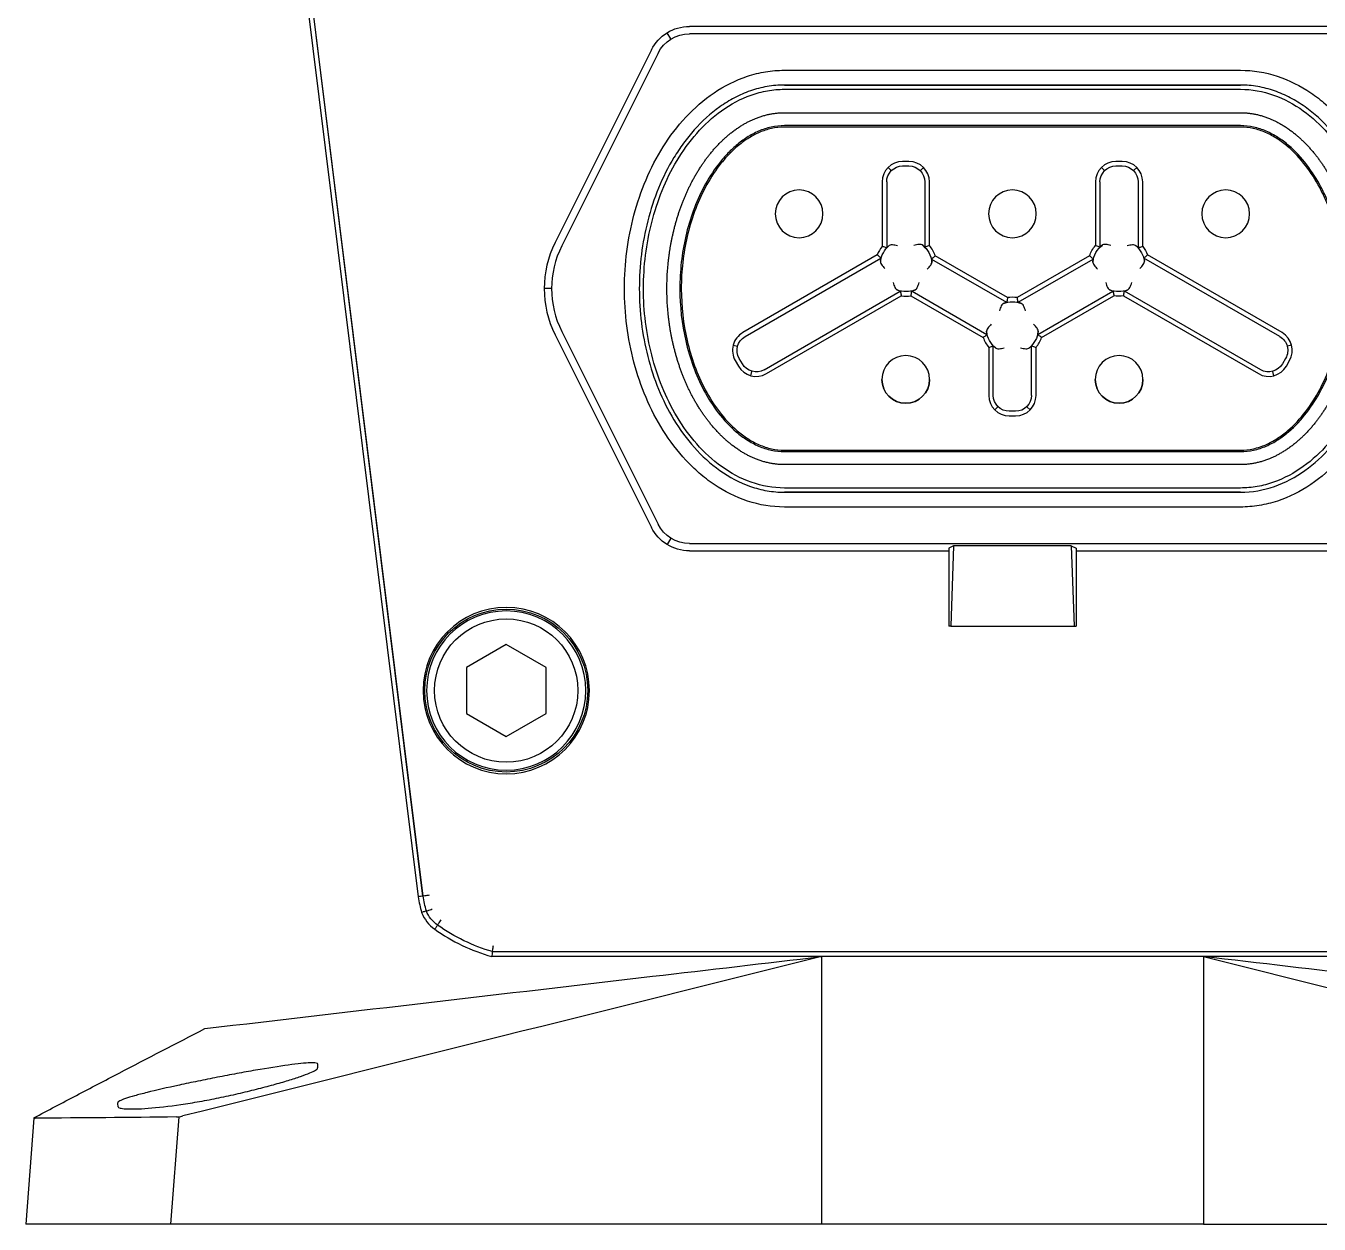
# Model space of a CAD drawing. Header units: inches. Extents: x -2 to 16.2, y -1 to 15.
# Drawn here: x -1.988 to -0.388, y 12.681 to 14.162 of the extents above; entities that cross this region are included whole.
import ezdxf

# ---------------------------------------------------------------- set-up
doc = ezdxf.new("R2010")
doc.units = ezdxf.units.IN
doc.header["$MEASUREMENT"] = 0
doc.layers.add('Bracket', color=7, linetype='Continuous')
doc.layers.add('Graze 2.0', color=253, linetype='Continuous')

msp = doc.modelspace()

# ---------------------------------------------------------------- linework, layer by layer
at = {"layer": 'Bracket'}
for p, q in [((-1.004027, 13.011485), (-1.004026, 13.011485)), ((-1.004026, 13.011485), (-1.004027, 13.011485)), ((-1.004024, 13.011485), (-1.004026, 13.011485)), ((-1.004026, 13.011485), (-1.004026, 12.680777)), ((-1.004026, 13.011485), (-1.004024, 13.011485)), ((-0.531537, 13.01148), (-1.003977, 13.01148)), ((-1.003977, 13.011473), (-1.003977, 12.680777)), ((-0.531537, 13.011473), (-1.003977, 13.011473)), ((-0.531537, 13.011473), (-0.531537, 12.680777)), ((-0.531488, 13.011485), (-0.531489, 13.011485)), ((-0.531489, 13.011485), (-0.531488, 13.011485)), ((-0.531488, 13.011485), (-0.531487, 13.011485)), ((-0.531487, 13.011485), (-0.531488, 13.011485)), ((-0.531488, 13.011485), (-0.531488, 12.680777)), ((-1.978142, 12.811962), (-1.987832, 12.680777)), ((-1.798609, 12.813507), (-1.808903, 12.680777)), ((-1.986056, 12.680777), (-1.987832, 12.680777)), ((-1.811912, 12.680777), (-1.986056, 12.680777)), ((-1.804233, 12.680777), (-1.811912, 12.680777)), ((-1.004026, 12.680777), (-1.804233, 12.680777)), ((-1.004026, 12.680777), (-1.003977, 12.680777)), ((-0.531537, 12.680777), (-1.003977, 12.680777)), ((-0.531488, 12.680777), (-0.531537, 12.680777)), ((-0.531488, 12.680777), (0.26872, 12.680777))]:
    msp.add_line(p, q, dxfattribs=at)
for points in [[(-1.004027, 13.011485), (-1.267307, 12.945806), (-1.530587, 12.880128), (-1.793866, 12.814449)], [(-1.003977, 13.01148), (-1.003993, 13.011482), (-1.004009, 13.011483), (-1.004024, 13.011485)], [(-1.004024, 13.011485), (-1.004009, 13.011481), (-1.003993, 13.011477), (-1.003977, 13.011473)], [(-1.003977, 13.011473), (-1.003977, 13.011475), (-1.003977, 13.011478), (-1.003977, 13.01148)], [(-0.531537, 13.01148), (-0.531521, 13.011482), (-0.531505, 13.011483), (-0.531489, 13.011485)], [(-0.531489, 13.011485), (-0.531505, 13.011481), (-0.531521, 13.011477), (-0.531537, 13.011473)], [(-0.531537, 13.011473), (-0.531537, 13.011475), (-0.531537, 13.011478), (-0.531537, 13.01148)], [(-0.531487, 13.011485), (-0.268207, 12.945806), (-0.004927, 12.880128), (0.258353, 12.814449)], [(-1.626981, 12.873584), (-1.626862, 12.875297), (-1.626746, 12.876955), (-1.626633, 12.878571)], [(-1.873793, 12.825912), (-1.873916, 12.827663), (-1.874031, 12.829317), (-1.874142, 12.830904)], [(-1.978044, 12.812038), (-1.978394, 12.81185), (-1.977787, 12.811745), (-1.976381, 12.811753)], [(-1.80164, 12.813227), (-1.859896, 12.812558), (-1.918141, 12.812112), (-1.976381, 12.811753)], [(-1.80164, 12.813227), (-1.799773, 12.813248), (-1.796667, 12.813751), (-1.793866, 12.814449)]]:
    msp.add_open_spline(points, degree=3, dxfattribs=at)
for points, knots in [([(-1.766642, 12.922494), (-1.581986, 12.944042), (-1.397331, 12.96559), (-1.143126, 12.995254), (-1.073576, 13.003369), (-1.004027, 13.011485)], [0, 0, 0, 0, 0.72640451, 0.72640451, 1, 1, 1, 1]), ([(0.231129, 12.922494), (0.046473, 12.944042), (-0.138183, 12.96559), (-0.392388, 12.995254), (-0.461937, 13.003369), (-0.531487, 13.011485)], [0, 0, 0, 0, 0.72640451, 0.72640451, 1, 1, 1, 1]), ([(-1.978044, 12.812038), (-1.960414, 12.821481), (-1.942795, 12.830715), (-1.907559, 12.849163), (-1.889944, 12.85835), (-1.837098, 12.885882), (-1.80187, 12.904191), (-1.766642, 12.922494)], [0, 0, 0, 0, 0.25, 0.25, 0.5, 0.5, 1, 1, 1, 1]), ([(-1.626633, 12.878571), (-1.626588, 12.879206), (-1.627365, 12.879652), (-1.630505, 12.88018), (-1.632913, 12.88026), (-1.6392, 12.880046), (-1.643059, 12.879759), (-1.652204, 12.878832), (-1.657502, 12.878188), (-1.674846, 12.875826), (-1.688784, 12.873615), (-1.711218, 12.869729), (-1.719091, 12.868315), (-1.734948, 12.865378), (-1.742938, 12.863857), (-1.759041, 12.860711), (-1.767169, 12.859084), (-1.782873, 12.855863), (-1.790536, 12.854254), (-1.81294, 12.849425), (-1.82646, 12.846345), (-1.843699, 12.842081), (-1.84881, 12.840751), (-1.857784, 12.83825), (-1.861678, 12.837069), (-1.86789, 12.834938), (-1.870235, 12.833983), (-1.87339, 12.832278), (-1.874186, 12.831529), (-1.874142, 12.830904)], [0, 0, 0, 0, 0.0625, 0.0625, 0.125, 0.125, 0.1875, 0.1875, 0.25, 0.25, 0.375, 0.375, 0.4375, 0.4375, 0.5, 0.5, 0.5625, 0.5625, 0.625, 0.625, 0.75, 0.75, 0.8125, 0.8125, 0.875, 0.875, 0.9375, 0.9375, 1, 1, 1, 1]), ([(-1.873793, 12.825912), (-1.873745, 12.825229), (-1.872889, 12.824671), (-1.869613, 12.823792), (-1.867152, 12.823469), (-1.860771, 12.823107), (-1.856877, 12.823064), (-1.847685, 12.823283), (-1.842358, 12.823551), (-1.824957, 12.824844), (-1.810995, 12.826408), (-1.788617, 12.829714), (-1.780787, 12.830992), (-1.764998, 12.8338), (-1.757068, 12.835322), (-1.741137, 12.838581), (-1.733099, 12.840329), (-1.717595, 12.843879), (-1.710046, 12.845698), (-1.695358, 12.849402), (-1.688318, 12.851263), (-1.675195, 12.854889), (-1.669037, 12.856674), (-1.657662, 12.860142), (-1.652598, 12.861778), (-1.643688, 12.864851), (-1.63981, 12.866301), (-1.633547, 12.868909), (-1.631165, 12.870062), (-1.627902, 12.872064), (-1.627028, 12.872916), (-1.626981, 12.873584)], [0, 0, 0, 0, 0.0625, 0.0625, 0.125, 0.125, 0.1875, 0.1875, 0.25, 0.25, 0.375, 0.375, 0.4375, 0.4375, 0.5, 0.5, 0.5625, 0.5625, 0.625, 0.625, 0.6875, 0.6875, 0.75, 0.75, 0.8125, 0.8125, 0.875, 0.875, 0.9375, 0.9375, 1, 1, 1, 1])]:
    msp.add_open_spline(points, degree=3, knots=knots, dxfattribs=at)
at = {"layer": 'Graze 2.0'}
for p, q in [((-1.496706, 13.086236), (-1.649377, 14.314717)), ((-1.496507, 13.086264), (-1.649177, 14.314736)), ((-1.655336, 14.314136), (-1.502632, 13.085398)), ((-0.368206, 14.161374), (-1.167307, 14.161374)), ((-1.190182, 14.14587), (-1.194917, 14.153531)), ((-0.368206, 14.152165), (-1.167307, 14.152165)), ((-1.214279, 14.132344), (-1.333379, 13.894143)), ((-1.206043, 14.128226), (-1.325143, 13.890025)), ((-1.049812, 14.107178), (-0.485701, 14.107178)), ((-1.049813, 14.088858), (-0.485701, 14.088858)), ((-0.485701, 14.088746), (-1.049812, 14.088746)), ((-1.049812, 14.083675), (-0.485701, 14.083675)), ((-1.049812, 14.054724), (-0.485701, 14.054724)), ((-0.485701, 14.038702), (-1.049812, 14.038702)), ((-0.485701, 14.036915), (-1.049812, 14.036915)), ((-0.921488, 13.987042), (-0.91767, 13.983225)), ((-0.895709, 13.994458), (-0.903583, 13.994458)), ((-0.903583, 13.988823), (-0.895709, 13.988823)), ((-0.881623, 13.983225), (-0.877805, 13.987042)), ((-0.65389, 13.983225), (-0.657708, 13.987042)), ((-0.63193, 13.994458), (-0.639804, 13.994458)), ((-0.639804, 13.988823), (-0.63193, 13.988823)), ((-0.617843, 13.983225), (-0.614026, 13.987042)), ((-0.928904, 13.969138), (-0.928904, 13.889447)), ((-0.923269, 13.969138), (-0.923269, 13.887688)), ((-0.876024, 13.969138), (-0.876024, 13.888592)), ((-0.870389, 13.890482), (-0.870389, 13.969138)), ((-0.665124, 13.969138), (-0.665124, 13.890482)), ((-0.659489, 13.969138), (-0.659489, 13.888592)), ((-0.612245, 13.969138), (-0.612245, 13.887688)), ((-0.60661, 13.889447), (-0.60661, 13.969138)), ((-0.934819, 13.878912), (-1.101277, 13.782808)), ((-1.098459, 13.777927), (-0.930401, 13.874956)), ((-0.867721, 13.873787), (-0.775044, 13.82028)), ((-0.773788, 13.826062), (-0.863193, 13.87768)), ((-0.672321, 13.87768), (-0.761725, 13.826062)), ((-0.760469, 13.82028), (-0.667792, 13.873787)), ((-0.437054, 13.777927), (-0.605112, 13.874956)), ((-0.434237, 13.782808), (-0.600694, 13.878912)), ((-1.337815, 13.837205), (-1.346821, 13.837205)), ((-1.074837, 13.737013), (-0.906508, 13.834198)), ((-1.072019, 13.732133), (-0.905252, 13.828416)), ((-0.893188, 13.828416), (-0.803784, 13.776799)), ((-0.891932, 13.834198), (-0.799255, 13.780691)), ((-0.736258, 13.780691), (-0.643581, 13.834198)), ((-0.731729, 13.776799), (-0.642325, 13.828416)), ((-0.630262, 13.828416), (-0.463494, 13.732133)), ((-0.460676, 13.737013), (-0.629006, 13.834198)), ((-1.333379, 13.780266), (-1.214279, 13.542065)), ((-1.325143, 13.784384), (-1.206043, 13.546184)), ((-1.113074, 13.767433), (-1.107859, 13.766036)), ((-0.797014, 13.764504), (-0.797014, 13.705271)), ((-0.791379, 13.705271), (-0.791379, 13.76633)), ((-0.744135, 13.705271), (-0.744135, 13.76633)), ((-0.7385, 13.705271), (-0.7385, 13.764504)), ((-0.42244, 13.767433), (-0.427654, 13.766036)), ((-1.110544, 13.74822), (-1.106607, 13.741401)), ((-1.101727, 13.744218), (-1.105664, 13.751037)), ((-0.429849, 13.751037), (-0.433786, 13.744218)), ((-0.428906, 13.741401), (-0.424969, 13.74822)), ((-1.091233, 13.729603), (-1.089836, 13.734818)), ((-0.444281, 13.729603), (-0.445678, 13.734818)), ((-0.78578, 13.691185), (-0.789598, 13.687367)), ((-0.745916, 13.687367), (-0.749733, 13.691185)), ((-0.76382, 13.685586), (-0.771694, 13.685586)), ((-0.771694, 13.679951), (-0.76382, 13.679951)), ((-1.049812, 13.637495), (-0.485701, 13.637495)), ((-1.049812, 13.635708), (-0.485701, 13.635708)), ((-0.485701, 13.619685), (-1.049812, 13.619685)), ((-0.485701, 13.590734), (-1.049812, 13.590734)), ((-1.049812, 13.585664), (-0.485701, 13.585664)), ((-0.485701, 13.585551), (-1.049811, 13.585551)), ((-0.4857, 13.567231), (-1.049813, 13.567231)), ((-1.190182, 13.52854), (-1.194917, 13.520879)), ((-1.167307, 13.522244), (-0.368206, 13.522244)), ((-0.840619, 13.519307), (-0.846497, 13.516368)), ((-0.846497, 13.516368), (-0.846497, 13.419882)), ((-0.840619, 13.519307), (-0.844091, 13.419882)), ((-0.694894, 13.519307), (-0.840619, 13.519307)), ((-0.694894, 13.519307), (-0.691423, 13.419882)), ((-0.694894, 13.519307), (-0.689017, 13.516368)), ((-0.689017, 13.516368), (-0.689017, 13.419882)), ((-1.167307, 13.513036), (-0.846493, 13.513036)), ((-0.68902, 13.513036), (-0.368206, 13.513036)), ((-0.844091, 13.419882), (-0.846497, 13.419882)), ((-0.844091, 13.419882), (-0.691423, 13.419882)), ((-0.691423, 13.419882), (-0.689017, 13.419882)), ((-1.393741, 13.39718), (-1.442954, 13.368767)), ((-1.344528, 13.368767), (-1.393741, 13.39718)), ((-1.442954, 13.368767), (-1.442954, 13.311941)), ((-1.344528, 13.311941), (-1.344528, 13.368767)), ((-1.442954, 13.311941), (-1.393741, 13.283529)), ((-1.393741, 13.283529), (-1.344528, 13.311941)), ((-0.123939, 13.011473), (-1.411574, 13.011473)), ((-0.124773, 13.017458), (-1.41074, 13.017458))]:
    msp.add_line(p, q, dxfattribs=at)
at = {"layer": 'Graze 2.0', "extrusion": (0, 0, -1)}
for centre, radius in [((1.031536, 13.929724), 0.029511), ((0.767757, 13.929724), 0.029511), ((0.503977, 13.929724), 0.029511), ((0.899646, 13.725), 0.029511), ((0.635867, 13.725), 0.029511), ((1.393741, 13.340354), 0.102867), ((1.393741, 13.340354), 0.098425)]:
    msp.add_circle(centre, radius, dxfattribs=at)
at = {"layer": 'Graze 2.0'}
for radius in [0.100737, 0.088583]:
    msp.add_circle((-1.393741, 13.340354), radius, dxfattribs=at)
at = {"layer": 'Graze 2.0', "extrusion": (0, 0, -1)}
for centre, radius, start, end in [((1.167307, 14.108858), 0.052516, 26.565051, 90), ((1.167307, 14.108858), 0.043307, 26.565051, 90), ((0.903583, 13.969138), 0.019685, 0, 90), ((0.895709, 13.969138), 0.019685, 90, 180), ((0.639804, 13.969138), 0.019685, 0, 90), ((0.63193, 13.969138), 0.019685, 90, 180), ((0.89922, 13.865852), 0.032284, 9.196001, 49.476322), ((0.89922, 13.865852), 0.032284, 128.559625, 172.733429), ((0.636293, 13.865852), 0.032284, 7.266418, 51.44183), ((0.636293, 13.865852), 0.032284, 130.525217, 170.805235), ((0.89922, 13.865852), 0.032284, 249.876572, 290.125418), ((0.636293, 13.865852), 0.032284, 249.876572, 290.125418), ((0.767757, 13.788626), 0.032284, 69.876572, 110.125418), ((1.088616, 13.76088), 0.019685, 330, 60), ((0.767757, 13.788626), 0.032284, 309.535451, 352.735475), ((0.767757, 13.788626), 0.032284, 187.266363, 230.465668), ((0.446897, 13.76088), 0.019685, 120, 210), ((1.084679, 13.754061), 0.019685, 240, 330), ((0.450834, 13.754061), 0.019685, 210, 300), ((0.771694, 13.705271), 0.019685, 270, 0), ((0.76382, 13.705271), 0.019685, 180, 270), ((1.167307, 13.565551), 0.052516, 270, 333.434949), ((1.167307, 13.565551), 0.043307, 270, 333.434949), ((1.340028, 13.111108), 0.158438, 344.183289, 350.97832), ((1.4572, 13.081612), 0.037831, 304.608532, 338.788747), ((1.349606, 13.231041), 0.22196, 285.980036, 305.559732)]:
    msp.add_arc(centre, radius, start, end, dxfattribs=at)
at = {"layer": 'Graze 2.0'}
for centre, radius, start, end in [((-0.903583, 13.969138), 0.02532, 90, 180), ((-0.895709, 13.969138), 0.02532, 0, 90), ((-0.639804, 13.969138), 0.02532, 90, 180), ((-0.63193, 13.969138), 0.02532, 0, 90), ((-1.219502, 13.837205), 0.127319, 153.434949, 206.565051), ((-1.219502, 13.837205), 0.11811, 153.434949, 206.565051), ((-0.89922, 13.865852), 0.037919, 141.51936, 159.854467), ((-0.89922, 13.865852), 0.037919, 18.174354, 40.507464), ((-0.89922, 13.865852), 0.037919, 260.847223, 279.152777), ((-0.767757, 13.788626), 0.037919, 80.847223, 99.152777), ((-1.088616, 13.76088), 0.02532, 120, 210), ((-0.767757, 13.788626), 0.037919, 198.174354, 219.504925), ((-0.767757, 13.788626), 0.037919, 320.495075, 341.825646), ((-0.446897, 13.76088), 0.02532, 330, 60), ((-1.084679, 13.754061), 0.02532, 210, 300), ((-0.450834, 13.754061), 0.02532, 240, 330), ((-0.771694, 13.705271), 0.02532, 180, 270), ((-0.76382, 13.705271), 0.02532, 270, 0), ((-1.340028, 13.111108), 0.164624, 188.984926, 195.915247), ((-1.4572, 13.081612), 0.044016, 200.821163, 235.322544), ((-1.349606, 13.231041), 0.228145, 234.452763, 254.239495)]:
    msp.add_arc(centre, radius, start, end, dxfattribs=at)
at = {"layer": 'Graze 2.0', "extrusion": (-6.12303e-17, 6.12303e-17, -1)}
for centre, radius, start, end in [((0.636293, 13.865852), 0.037919, 18.174354, 40.507464), ((0.636293, 13.865852), 0.037919, 141.51936, 159.854467), ((0.636293, 13.865852), 0.037919, 260.847223, 279.152777), ((0.899646, 13.725), 0.029511, 270, 359.999997), ((0.899646, 13.725), 0.029511, 180.000003, 270), ((0.635867, 13.725), 0.029511, 270, 359.999997), ((0.635867, 13.725), 0.029511, 180.000003, 270)]:
    msp.add_arc(centre, radius, start, end, dxfattribs=at)
at = {"layer": 'Graze 2.0'}
for points, degree, knots in [([(-1.049813, 13.567231), (-1.0654, 13.567224), (-1.080554, 13.569764), (-1.110075, 13.579459), (-1.123871, 13.586449), (-1.143132, 13.599462), (-1.149289, 13.60421), (-1.160903, 13.614273), (-1.166399, 13.619612), (-1.182063, 13.636438), (-1.191481, 13.648871), (-1.207853, 13.674893), (-1.214866, 13.688473), (-1.226847, 13.716625), (-1.231839, 13.731296), (-1.239736, 13.761063), (-1.242673, 13.776103), (-1.246565, 13.806489), (-1.247519, 13.821897), (-1.247494, 13.868155), (-1.243685, 13.898425), (-1.231897, 13.942916), (-1.226896, 13.957654), (-1.214897, 13.985879), (-1.207883, 13.999471), (-1.191529, 14.025461), (-1.182105, 14.037925), (-1.161188, 14.060396), (-1.14959, 14.070577), (-1.123887, 14.087957), (-1.110184, 14.094894), (-1.088114, 14.102174), (-1.080535, 14.104056), (-1.065307, 14.106549), (-1.057604, 14.107177), (-1.049812, 14.107178)], 3, [0, 0, 0, 0, 0.0625, 0.0625, 0.125, 0.125, 0.15625, 0.15625, 0.1875, 0.1875, 0.25, 0.25, 0.3125, 0.3125, 0.375, 0.375, 0.4375, 0.4375, 0.5, 0.5, 0.625, 0.625, 0.6875, 0.6875, 0.75, 0.75, 0.8125, 0.8125, 0.875, 0.875, 0.9375, 0.9375, 0.96875, 0.96875, 1, 1, 1, 1]), ([(-0.485701, 14.107178), (-0.47012, 14.107176), (-0.454966, 14.104651), (-0.425444, 14.09495), (-0.411654, 14.08797), (-0.392393, 14.074954), (-0.386243, 14.070202), (-0.374628, 14.060142), (-0.369127, 14.054809), (-0.35346, 14.037985), (-0.344045, 14.025548), (-0.327664, 13.999532), (-0.320653, 13.98595), (-0.308671, 13.957795), (-0.303678, 13.943121), (-0.295777, 13.913354), (-0.292865, 13.898309), (-0.288975, 13.867919), (-0.288001, 13.852508), (-0.288005, 13.806257), (-0.29183, 13.775995), (-0.303611, 13.731508), (-0.308611, 13.71677), (-0.32061, 13.688547), (-0.327626, 13.674958), (-0.343968, 13.648965), (-0.353396, 13.636503), (-0.374308, 13.614027), (-0.3859, 13.603847), (-0.41161, 13.586466), (-0.42531, 13.57952), (-0.447382, 13.572243), (-0.454967, 13.570369), (-0.470201, 13.567872), (-0.477905, 13.567228), (-0.4857, 13.567231)], 3, [0, 0, 0, 0, 0.0625, 0.0625, 0.125, 0.125, 0.15625, 0.15625, 0.1875, 0.1875, 0.25, 0.25, 0.3125, 0.3125, 0.375, 0.375, 0.4375, 0.4375, 0.5, 0.5, 0.625, 0.625, 0.6875, 0.6875, 0.75, 0.75, 0.8125, 0.8125, 0.875, 0.875, 0.9375, 0.9375, 0.96875, 0.96875, 1, 1, 1, 1]), ([(-1.049813, 14.088858), (-1.057001, 14.088858), (-1.064101, 14.08824), (-1.078132, 14.085809), (-1.085114, 14.083976), (-1.098594, 14.079285), (-1.105102, 14.076432), (-1.1177, 14.069817), (-1.123829, 14.066025), (-1.141258, 14.053649), (-1.151676, 14.044091), (-1.165873, 14.028193), (-1.17038, 14.022602), (-1.178787, 14.011132), (-1.182704, 14.00524), (-1.193686, 13.98714), (-1.199985, 13.974511), (-1.210776, 13.948259), (-1.215235, 13.93466), (-1.222248, 13.90734), (-1.224842, 13.893517), (-1.228316, 13.865563), (-1.229193, 13.851375), (-1.229187, 13.808713), (-1.22577, 13.780783), (-1.215222, 13.739701), (-1.210745, 13.726069), (-1.199981, 13.699895), (-1.193689, 13.687272), (-1.179013, 13.663089), (-1.17054, 13.651439), (-1.151661, 13.630306), (-1.141229, 13.620724), (-1.117833, 13.604143), (-1.105332, 13.597467), (-1.0851, 13.590429), (-1.078122, 13.588605), (-1.064102, 13.586176), (-1.057004, 13.585551), (-1.049812, 13.585551)], 3, [0, 0, 0, 0, 0.03124895, 0.03124895, 0.06249899, 0.06249899, 0.09374902, 0.09374902, 0.12499905, 0.12499905, 0.18749912, 0.18749912, 0.21874916, 0.21874916, 0.24999919, 0.24999919, 0.31249926, 0.31249926, 0.37499932, 0.37499932, 0.43749939, 0.43749939, 0.49999946, 0.49999946, 0.62499959, 0.62499959, 0.68749966, 0.68749966, 0.74999973, 0.74999973, 0.8124998, 0.8124998, 0.87499986, 0.87499986, 0.93749993, 0.93749993, 0.96874997, 0.96874997, 1, 1, 1, 1]), ([(-1.049812, 13.590734), (-1.06385, 13.590734), (-1.077444, 13.593196), (-1.103846, 13.602499), (-1.116066, 13.609138), (-1.138758, 13.625441), (-1.148911, 13.634891), (-1.167178, 13.655583), (-1.175382, 13.666983), (-1.189621, 13.690685), (-1.195706, 13.70302), (-1.2061, 13.72852), (-1.210425, 13.74177), (-1.2207, 13.782069), (-1.224013, 13.809478), (-1.224002, 13.865075), (-1.220684, 13.892333), (-1.210503, 13.93237), (-1.206182, 13.945671), (-1.195746, 13.97131), (-1.189651, 13.983665), (-1.175456, 14.007314), (-1.167266, 14.01872), (-1.148939, 14.039494), (-1.138827, 14.048903), (-1.116172, 14.065211), (-1.103936, 14.071856), (-1.084268, 14.07882), (-1.077453, 14.080643), (-1.063761, 14.08306), (-1.05683, 14.083675), (-1.049812, 14.083675)], 3, [0, 0, 0, 0, 0.0625, 0.0625, 0.125, 0.125, 0.1875, 0.1875, 0.25, 0.25, 0.3125, 0.3125, 0.375, 0.375, 0.5, 0.5, 0.625, 0.625, 0.6875, 0.6875, 0.75, 0.75, 0.8125, 0.8125, 0.875, 0.875, 0.9375, 0.9375, 0.96875, 0.96875, 1, 1, 1, 1]), ([(-0.485701, 13.585551), (-0.471319, 13.585551), (-0.457336, 13.588033), (-0.430203, 13.597448), (-0.417657, 13.604156), (-0.394259, 13.620745), (-0.38384, 13.630319), (-0.364975, 13.651438), (-0.356498, 13.663092), (-0.341817, 13.687285), (-0.335529, 13.699903), (-0.324779, 13.726043), (-0.320301, 13.739667), (-0.309735, 13.780813), (-0.30633, 13.808736), (-0.306319, 13.85131), (-0.307197, 13.865558), (-0.310673, 13.893528), (-0.313267, 13.90734), (-0.320262, 13.934603), (-0.32468, 13.948106), (-0.335506, 13.974468), (-0.34182, 13.987127), (-0.352807, 14.005236), (-0.356722, 14.011125), (-0.365115, 14.022578), (-0.369619, 14.028168), (-0.383846, 14.044103), (-0.394279, 14.053668), (-0.411699, 14.066034), (-0.417831, 14.069827), (-0.430417, 14.076434), (-0.436907, 14.079278), (-0.450323, 14.083952), (-0.457305, 14.085793), (-0.471394, 14.08824), (-0.478511, 14.088858), (-0.485701, 14.088858)], 3, [0, 0, 0, 0, 0.0625, 0.0625, 0.125, 0.125, 0.1875, 0.1875, 0.25, 0.25, 0.3125, 0.3125, 0.375, 0.375, 0.5, 0.5, 0.5625, 0.5625, 0.625, 0.625, 0.6875, 0.6875, 0.75, 0.75, 0.78125, 0.78125, 0.8125, 0.8125, 0.875, 0.875, 0.90625, 0.90625, 0.9375, 0.9375, 0.96875, 0.96875, 1, 1, 1, 1]), ([(-0.485701, 14.083675), (-0.471666, 14.083675), (-0.458074, 14.081215), (-0.431678, 14.071913), (-0.419456, 14.06528), (-0.396769, 14.048975), (-0.386613, 14.039527), (-0.368344, 14.018839), (-0.36014, 14.007439), (-0.345898, 13.983737), (-0.339813, 13.971402), (-0.329417, 13.945903), (-0.325092, 13.932654), (-0.314816, 13.892353), (-0.311501, 13.86495), (-0.31151, 13.809347), (-0.314826, 13.782089), (-0.325007, 13.742056), (-0.329326, 13.728756), (-0.33976, 13.703114), (-0.345855, 13.690759), (-0.360047, 13.66711), (-0.368237, 13.655706), (-0.386563, 13.634925), (-0.396672, 13.625513), (-0.419328, 13.609211), (-0.431566, 13.602558), (-0.451232, 13.595594), (-0.458051, 13.593775), (-0.471749, 13.591356), (-0.478681, 13.590734), (-0.485701, 13.590734)], 3, [0, 0, 0, 0, 0.0625, 0.0625, 0.125, 0.125, 0.1875, 0.1875, 0.25, 0.25, 0.3125, 0.3125, 0.375, 0.375, 0.5, 0.5, 0.625, 0.625, 0.6875, 0.6875, 0.75, 0.75, 0.8125, 0.8125, 0.875, 0.875, 0.9375, 0.9375, 0.96875, 0.96875, 1, 1, 1, 1]), ([(-1.049812, 13.619685), (-1.067541, 13.619694), (-1.08502, 13.626653), (-1.100969, 13.633003), (-1.115945, 13.644903), (-1.129454, 13.655637), (-1.141261, 13.670209), (-1.152204, 13.683716), (-1.161239, 13.699877), (-1.178086, 13.730008), (-1.186816, 13.766479), (-1.195074, 13.800977), (-1.19504, 13.873472), (-1.186829, 13.907876), (-1.178168, 13.944161), (-1.161256, 13.974503), (-1.152205, 13.990741), (-1.141204, 14.00427), (-1.129298, 14.018913), (-1.11587, 14.029566), (-1.100968, 14.041388), (-1.084979, 14.047772), (-1.067615, 14.054706), (-1.049812, 14.054724)], 2, [0, 0, 0, 0.0625, 0.0625, 0.125, 0.125, 0.1875, 0.1875, 0.25, 0.25, 0.375, 0.375, 0.5, 0.625, 0.625, 0.75, 0.75, 0.8125, 0.8125, 0.875, 0.875, 0.9375, 0.9375, 1, 1, 1]), ([(-0.485701, 14.054724), (-0.467905, 14.054711), (-0.45047, 14.047748), (-0.43451, 14.041374), (-0.419579, 14.029516), (-0.406153, 14.018852), (-0.394284, 14.004237), (-0.383296, 13.990705), (-0.374238, 13.974469), (-0.357395, 13.944276), (-0.348681, 13.90786), (-0.340469, 13.873545), (-0.340444, 13.801017), (-0.34869, 13.766512), (-0.357385, 13.730126), (-0.374252, 13.699918), (-0.383285, 13.683741), (-0.394228, 13.670236), (-0.406037, 13.655663), (-0.419576, 13.644898), (-0.434472, 13.633054), (-0.450465, 13.626666), (-0.468031, 13.61965), (-0.485701, 13.619685)], 2, [0, 0, 0, 0.0625, 0.0625, 0.125, 0.125, 0.1875, 0.1875, 0.25, 0.25, 0.375, 0.375, 0.5, 0.625, 0.625, 0.75, 0.75, 0.8125, 0.8125, 0.875, 0.875, 0.9375, 0.9375, 1, 1, 1]), ([(-1.049812, 14.038702), (-1.055292, 14.038702), (-1.060856, 14.038066), (-1.071514, 14.035691), (-1.076661, 14.033972), (-1.086645, 14.029633), (-1.091522, 14.026983), (-1.100735, 14.021066), (-1.105091, 14.017801), (-1.113389, 14.010762), (-1.117327, 14.006985), (-1.124835, 13.998977), (-1.128383, 13.994772), (-1.138344, 13.981813), (-1.144141, 13.972638), (-1.154382, 13.953428), (-1.15883, 13.943326), (-1.166292, 13.922884), (-1.169333, 13.912491), (-1.174193, 13.891399), (-1.176006, 13.8807), (-1.178431, 13.859002), (-1.179039, 13.84803), (-1.179024, 13.815153), (-1.176644, 13.793638), (-1.169351, 13.761997), (-1.166298, 13.75154), (-1.158774, 13.730937), (-1.154379, 13.720971), (-1.144157, 13.701804), (-1.138324, 13.692576), (-1.124932, 13.675157), (-1.117534, 13.667154), (-1.105034, 13.656563), (-1.100601, 13.653246), (-1.091386, 13.647338), (-1.086594, 13.644742), (-1.07657, 13.640405), (-1.071287, 13.638647), (-1.060655, 13.636308), (-1.055271, 13.635708), (-1.049812, 13.635708)], 3, [0, 0, 0, 0, 0.03125, 0.03125, 0.0625, 0.0625, 0.09375, 0.09375, 0.125, 0.125, 0.15625, 0.15625, 0.1875, 0.1875, 0.25, 0.25, 0.3125, 0.3125, 0.375, 0.375, 0.4375, 0.4375, 0.5, 0.5, 0.625, 0.625, 0.6875, 0.6875, 0.75, 0.75, 0.8125, 0.8125, 0.875, 0.875, 0.90625, 0.90625, 0.9375, 0.9375, 0.96875, 0.96875, 1, 1, 1, 1]), ([(-1.049812, 14.036915), (-1.055159, 14.036915), (-1.060588, 14.036295), (-1.071005, 14.033974), (-1.076044, 14.032291), (-1.085837, 14.028036), (-1.090629, 14.025433), (-1.099697, 14.01961), (-1.103991, 14.016391), (-1.112177, 14.009447), (-1.116067, 14.005717), (-1.123489, 13.997801), (-1.127, 13.99364), (-1.136861, 13.980812), (-1.142606, 13.971718), (-1.152763, 13.952667), (-1.157178, 13.94264), (-1.164587, 13.922344), (-1.167607, 13.912021), (-1.172436, 13.891067), (-1.174238, 13.880434), (-1.176648, 13.85887), (-1.177252, 13.847966), (-1.177237, 13.815284), (-1.174872, 13.793904), (-1.167625, 13.762466), (-1.164593, 13.75208), (-1.157123, 13.731623), (-1.152761, 13.721733), (-1.142623, 13.702723), (-1.13684, 13.693577), (-1.123583, 13.676333), (-1.116267, 13.668423), (-1.103935, 13.657973), (-1.099563, 13.654703), (-1.090495, 13.648889), (-1.085789, 13.646341), (-1.075957, 13.642087), (-1.070781, 13.640366), (-1.060393, 13.63808), (-1.055141, 13.637495), (-1.049812, 13.637495)], 3, [0, 0, 0, 0, 0.03125, 0.03125, 0.0625, 0.0625, 0.09375, 0.09375, 0.125, 0.125, 0.15625, 0.15625, 0.1875, 0.1875, 0.25, 0.25, 0.3125, 0.3125, 0.375, 0.375, 0.4375, 0.4375, 0.5, 0.5, 0.625, 0.625, 0.6875, 0.6875, 0.75, 0.75, 0.8125, 0.8125, 0.875, 0.875, 0.90625, 0.90625, 0.9375, 0.9375, 0.96875, 0.96875, 1, 1, 1, 1]), ([(-0.485701, 13.635708), (-0.480165, 13.635708), (-0.474744, 13.636331), (-0.464103, 13.638689), (-0.45883, 13.640443), (-0.448774, 13.644822), (-0.443988, 13.64743), (-0.434806, 13.653324), (-0.430388, 13.656633), (-0.41783, 13.667301), (-0.410463, 13.675303), (-0.397175, 13.692587), (-0.391267, 13.701948), (-0.381048, 13.721159), (-0.376684, 13.731085), (-0.371098, 13.746384), (-0.369398, 13.751554), (-0.366314, 13.762028), (-0.364925, 13.767348), (-0.358811, 13.793978), (-0.356481, 13.81549), (-0.356479, 13.842613), (-0.356624, 13.848049), (-0.357219, 13.858947), (-0.357672, 13.864423), (-0.35949, 13.880699), (-0.361314, 13.891384), (-0.366168, 13.912429), (-0.369196, 13.922789), (-0.374756, 13.938054), (-0.376778, 13.943097), (-0.381191, 13.953083), (-0.383594, 13.958043), (-0.391312, 13.97254), (-0.397137, 13.981748), (-0.41042, 13.99906), (-0.417945, 14.007218), (-0.430412, 14.017794), (-0.434774, 14.021066), (-0.443995, 14.026996), (-0.448867, 14.02964), (-0.458882, 14.033982), (-0.464058, 14.035717), (-0.474824, 14.038101), (-0.480293, 14.038702), (-0.485701, 14.038702)], 3, [0, 0, 0, 0, 0.03125, 0.03125, 0.0625, 0.0625, 0.09375, 0.09375, 0.125, 0.125, 0.1875, 0.1875, 0.25, 0.25, 0.3125, 0.3125, 0.34375, 0.34375, 0.375, 0.375, 0.5, 0.5, 0.53125, 0.53125, 0.5625, 0.5625, 0.625, 0.625, 0.6875, 0.6875, 0.71875, 0.71875, 0.75, 0.75, 0.8125, 0.8125, 0.875, 0.875, 0.90625, 0.90625, 0.9375, 0.9375, 0.96875, 0.96875, 1, 1, 1, 1]), ([(-0.485701, 13.637495), (-0.480299, 13.637495), (-0.47501, 13.638102), (-0.46461, 13.640406), (-0.459447, 13.642124), (-0.449584, 13.646418), (-0.44488, 13.64898), (-0.435844, 13.654782), (-0.431488, 13.658042), (-0.419098, 13.668567), (-0.411812, 13.67648), (-0.398659, 13.693589), (-0.392803, 13.702866), (-0.382668, 13.721919), (-0.378336, 13.73177), (-0.372789, 13.746961), (-0.371102, 13.752094), (-0.368038, 13.762497), (-0.366659, 13.767783), (-0.360584, 13.79424), (-0.358267, 13.815623), (-0.358266, 13.842579), (-0.35841, 13.847985), (-0.359001, 13.858816), (-0.359451, 13.864259), (-0.361258, 13.880432), (-0.36307, 13.891049), (-0.367894, 13.911961), (-0.370901, 13.922251), (-0.376421, 13.937407), (-0.378429, 13.942413), (-0.382809, 13.952322), (-0.385193, 13.957243), (-0.392847, 13.971621), (-0.398621, 13.980747), (-0.411771, 13.997886), (-0.419212, 14.00595), (-0.431512, 14.016384), (-0.435814, 14.01961), (-0.444888, 14.025446), (-0.449673, 14.028043), (-0.459497, 14.032301), (-0.464567, 14.034), (-0.475087, 14.03633), (-0.480422, 14.036915), (-0.485701, 14.036915)], 3, [0, 0, 0, 0, 0.03125, 0.03125, 0.0625, 0.0625, 0.09375, 0.09375, 0.125, 0.125, 0.1875, 0.1875, 0.25, 0.25, 0.3125, 0.3125, 0.34375, 0.34375, 0.375, 0.375, 0.5, 0.5, 0.53125, 0.53125, 0.5625, 0.5625, 0.625, 0.625, 0.6875, 0.6875, 0.71875, 0.71875, 0.75, 0.75, 0.8125, 0.8125, 0.875, 0.875, 0.90625, 0.90625, 0.9375, 0.9375, 0.96875, 0.96875, 1, 1, 1, 1]), ([(-0.923505, 13.887481), (-0.923877, 13.887623), (-0.924248, 13.887763), (-0.926048, 13.888435), (-0.927476, 13.888949), (-0.928904, 13.889447)], 3, [0, 0, 0, 0, 0.20661659, 0.20661659, 1, 1, 1, 1]), ([(-0.909727, 13.890159), (-0.911875, 13.890758), (-0.914119, 13.891203), (-0.918062, 13.891264), (-0.919791, 13.890876), (-0.920963, 13.889853)], 3, [0, 0, 0, 0, 0.5, 0.5, 1, 1, 1, 1]), ([(-0.87833, 13.890599), (-0.879509, 13.891556), (-0.881247, 13.891878), (-0.885221, 13.891679), (-0.887431, 13.891171), (-0.889566, 13.89051)], 3, [0, 0, 0, 0, 0.5, 0.5, 1, 1, 1, 1]), ([(-0.870389, 13.890482), (-0.870823, 13.890323), (-0.871256, 13.890161), (-0.873056, 13.889484), (-0.874422, 13.888953), (-0.875788, 13.888403)], 3, [0, 0, 0, 0, 0.24092316, 0.24092316, 1, 1, 1, 1]), ([(-0.659725, 13.888403), (-0.660097, 13.888552), (-0.660469, 13.888701), (-0.662269, 13.889412), (-0.663696, 13.889956), (-0.665124, 13.890482)], 3, [0, 0, 0, 0, 0.2066161, 0.2066161, 1, 1, 1, 1]), ([(-0.645948, 13.89051), (-0.648074, 13.891168), (-0.650295, 13.891678), (-0.654257, 13.891878), (-0.655999, 13.891561), (-0.657184, 13.890599)], 3, [0, 0, 0, 0, 0.5, 0.5, 1, 1, 1, 1]), ([(-0.61455, 13.889853), (-0.615713, 13.890868), (-0.617435, 13.891264), (-0.621409, 13.891203), (-0.623632, 13.89076), (-0.625786, 13.890159)], 3, [0, 0, 0, 0, 0.5, 0.5, 1, 1, 1, 1]), ([(-0.60661, 13.889447), (-0.607043, 13.889296), (-0.607477, 13.889143), (-0.609277, 13.888503), (-0.610643, 13.888001), (-0.612009, 13.887481)], 3, [0, 0, 0, 0, 0.24092374, 0.24092374, 1, 1, 1, 1]), ([(-0.934819, 13.878912), (-0.934466, 13.878615), (-0.934112, 13.878319), (-0.932636, 13.877093), (-0.931502, 13.876171), (-0.93035, 13.875258)], 3, [0, 0, 0, 0, 0.24092335, 0.24092335, 1, 1, 1, 1]), ([(-0.93103, 13.871931), (-0.931288, 13.870427), (-0.930721, 13.868753), (-0.928599, 13.865389), (-0.927071, 13.863715), (-0.925445, 13.862181)], 3, [0, 0, 0, 0, 0.5, 0.5, 1, 1, 1, 1]), ([(-0.873137, 13.861278), (-0.871476, 13.862761), (-0.869892, 13.8644), (-0.86766, 13.867687), (-0.867017, 13.869339), (-0.867221, 13.870836)], 3, [0, 0, 0, 0, 0.5, 0.5, 1, 1, 1, 1]), ([(-0.867758, 13.874082), (-0.867438, 13.874326), (-0.867119, 13.874571), (-0.865581, 13.875761), (-0.864379, 13.876716), (-0.863193, 13.87768)], 3, [0, 0, 0, 0, 0.20661575, 0.20661575, 1, 1, 1, 1]), ([(-0.672321, 13.87768), (-0.67196, 13.877387), (-0.671599, 13.877095), (-0.670091, 13.875887), (-0.668932, 13.874979), (-0.667755, 13.874082)], 3, [0, 0, 0, 0, 0.24092276, 0.24092276, 1, 1, 1, 1]), ([(-0.668293, 13.870836), (-0.668495, 13.869347), (-0.667858, 13.867694), (-0.665621, 13.864398), (-0.664044, 13.862767), (-0.662376, 13.861278)], 3, [0, 0, 0, 0, 0.5, 0.5, 1, 1, 1, 1]), ([(-0.610069, 13.862181), (-0.608449, 13.863709), (-0.606913, 13.865391), (-0.604797, 13.868745), (-0.604225, 13.87042), (-0.604484, 13.871931)], 3, [0, 0, 0, 0, 0.5, 0.5, 1, 1, 1, 1]), ([(-0.605163, 13.875258), (-0.60485, 13.875506), (-0.604538, 13.875756), (-0.603033, 13.876965), (-0.601856, 13.877934), (-0.600694, 13.878912)], 3, [0, 0, 0, 0, 0.20661626, 0.20661626, 1, 1, 1, 1]), ([(-0.915259, 13.844781), (-0.914724, 13.842617), (-0.914008, 13.840445), (-0.912129, 13.836976), (-0.910947, 13.835656), (-0.909489, 13.835138)], 3, [0, 0, 0, 0, 0.5, 0.5, 1, 1, 1, 1]), ([(-0.888951, 13.835138), (-0.887504, 13.835652), (-0.886319, 13.836962), (-0.884425, 13.840458), (-0.883718, 13.842611), (-0.883181, 13.844781)], 3, [0, 0, 0, 0, 0.5, 0.5, 1, 1, 1, 1]), ([(-0.652332, 13.844781), (-0.651797, 13.842617), (-0.651081, 13.840445), (-0.649202, 13.836976), (-0.648021, 13.835656), (-0.646563, 13.835138)], 3, [0, 0, 0, 0, 0.5, 0.5, 1, 1, 1, 1]), ([(-0.626024, 13.835138), (-0.624578, 13.835652), (-0.623392, 13.836962), (-0.621498, 13.840458), (-0.620791, 13.842611), (-0.620255, 13.844781)], 3, [0, 0, 0, 0, 0.5, 0.5, 1, 1, 1, 1]), ([(-0.906216, 13.834093), (-0.906155, 13.833699), (-0.906093, 13.833306), (-0.905786, 13.831405), (-0.905526, 13.829906), (-0.905252, 13.828416)], 3, [0, 0, 0, 0, 0.20661643, 0.20661643, 1, 1, 1, 1]), ([(-0.893188, 13.828416), (-0.893105, 13.828869), (-0.893023, 13.829322), (-0.892688, 13.831207), (-0.892448, 13.832645), (-0.892224, 13.834093)], 3, [0, 0, 0, 0, 0.24092355, 0.24092355, 1, 1, 1, 1]), ([(-0.778026, 13.81934), (-0.779472, 13.818826), (-0.780658, 13.817516), (-0.782552, 13.81402), (-0.783259, 13.811867), (-0.783795, 13.809697)], 3, [0, 0, 0, 0, 0.5, 0.5, 1, 1, 1, 1]), ([(-0.773788, 13.826062), (-0.773872, 13.825609), (-0.773954, 13.825156), (-0.774288, 13.823271), (-0.774529, 13.821833), (-0.774752, 13.820385)], 3, [0, 0, 0, 0, 0.24092355, 0.24092355, 1, 1, 1, 1]), ([(-0.760761, 13.820385), (-0.760822, 13.820779), (-0.760884, 13.821172), (-0.761191, 13.823073), (-0.761451, 13.824572), (-0.761725, 13.826062)], 3, [0, 0, 0, 0, 0.20661643, 0.20661643, 1, 1, 1, 1]), ([(-0.751718, 13.809697), (-0.752253, 13.811861), (-0.752969, 13.814033), (-0.754848, 13.817502), (-0.756029, 13.818822), (-0.757487, 13.81934)], 3, [0, 0, 0, 0, 0.5, 0.5, 1, 1, 1, 1]), ([(-0.643289, 13.834093), (-0.643228, 13.833699), (-0.643166, 13.833306), (-0.64286, 13.831405), (-0.642599, 13.829906), (-0.642325, 13.828416)], 3, [0, 0, 0, 0, 0.20661643, 0.20661643, 1, 1, 1, 1]), ([(-0.630262, 13.828416), (-0.630179, 13.828869), (-0.630097, 13.829322), (-0.629762, 13.831207), (-0.629522, 13.832645), (-0.629298, 13.834093)], 3, [0, 0, 0, 0, 0.24092355, 0.24092355, 1, 1, 1, 1]), ([(-0.793839, 13.7932), (-0.7955, 13.791717), (-0.797085, 13.790078), (-0.799317, 13.786791), (-0.79996, 13.785139), (-0.799756, 13.783642)], 3, [0, 0, 0, 0, 0.5, 0.5, 1, 1, 1, 1]), ([(-0.735757, 13.783642), (-0.735555, 13.78513), (-0.73619, 13.78678), (-0.738423, 13.790073), (-0.740008, 13.791713), (-0.741674, 13.7932)], 3, [0, 0, 0, 0, 0.5, 0.5, 1, 1, 1, 1]), ([(-0.799218, 13.780397), (-0.799539, 13.780152), (-0.799858, 13.779907), (-0.801396, 13.778717), (-0.802598, 13.777762), (-0.803784, 13.776799)], 3, [0, 0, 0, 0, 0.20661575, 0.20661575, 1, 1, 1, 1]), ([(-0.731729, 13.776799), (-0.73209, 13.777091), (-0.732451, 13.777383), (-0.733959, 13.778591), (-0.735118, 13.779499), (-0.736295, 13.780397)], 3, [0, 0, 0, 0, 0.24092276, 0.24092276, 1, 1, 1, 1]), ([(-0.797014, 13.764504), (-0.79658, 13.76466), (-0.796147, 13.764817), (-0.794347, 13.765476), (-0.792981, 13.765992), (-0.791615, 13.766527)], 3, [0, 0, 0, 0, 0.24092345, 0.24092345, 1, 1, 1, 1]), ([(-0.789073, 13.764246), (-0.787902, 13.76326), (-0.786172, 13.762901), (-0.782198, 13.763033), (-0.779982, 13.763508), (-0.777838, 13.764139)], 3, [0, 0, 0, 0, 0.5, 0.5, 1, 1, 1, 1]), ([(-0.757676, 13.764139), (-0.75554, 13.763511), (-0.753312, 13.763033), (-0.749351, 13.762901), (-0.747616, 13.763255), (-0.74644, 13.764246)], 3, [0, 0, 0, 0, 0.5, 0.5, 1, 1, 1, 1]), ([(-0.743898, 13.766527), (-0.743527, 13.766382), (-0.743155, 13.766237), (-0.741355, 13.765546), (-0.739927, 13.765017), (-0.7385, 13.764504)], 3, [0, 0, 0, 0, 0.20661635, 0.20661635, 1, 1, 1, 1]), ([(-1.488911, 13.08734), (-1.490909, 13.087057), (-1.492918, 13.086772), (-1.495786, 13.086366), (-1.496653, 13.086243), (-1.496706, 13.086236)], 3, [0, 0, 0, 0, 0.5, 0.5, 1, 1, 1, 1]), ([(-1.492659, 13.06786), (-1.493206, 13.067677), (-1.493753, 13.067494), (-1.495647, 13.066862), (-1.496995, 13.066413), (-1.498342, 13.065966)], 3, [0, 0, 0, 0, 0.28893926, 0.28893926, 1, 1, 1, 1]), ([(-1.492659, 13.06786), (-1.492608, 13.067877), (-1.491776, 13.068155), (-1.489028, 13.069079), (-1.487101, 13.069729), (-1.48519, 13.070378)], 3, [0, 0, 0, 0, 0.5, 0.5, 1, 1, 1, 1]), ([(-1.478802, 13.050311), (-1.478772, 13.050355), (-1.478268, 13.051071), (-1.476604, 13.053442), (-1.47544, 13.0551), (-1.47428, 13.056754)], 3, [0, 0, 0, 0, 0.5, 0.5, 1, 1, 1, 1]), ([(-1.478802, 13.050311), (-1.479134, 13.049839), (-1.479465, 13.049367), (-1.480612, 13.047735), (-1.481428, 13.046574), (-1.482244, 13.045414)], 3, [0, 0, 0, 0, 0.28893948, 0.28893948, 1, 1, 1, 1]), ([(-1.41074, 13.017458), (-1.410733, 13.017512), (-1.410609, 13.018397), (-1.410199, 13.021297), (-1.409912, 13.023323), (-1.409626, 13.025329)], 3, [0, 0, 0, 0, 0.5, 0.5, 1, 1, 1, 1])]:
    msp.add_open_spline(points, degree=degree, knots=knots, dxfattribs=at)
for points in [[(-0.920963, 13.889853), (-0.922466, 13.888541), (-0.923454, 13.887462), (-0.923505, 13.887481)], [(-0.875788, 13.888403), (-0.875839, 13.888382), (-0.876813, 13.889367), (-0.87833, 13.890599)], [(-0.657184, 13.890599), (-0.658698, 13.889369), (-0.659675, 13.888382), (-0.659725, 13.888403)], [(-0.612009, 13.887481), (-0.61206, 13.887462), (-0.613045, 13.888539), (-0.61455, 13.889853)], [(-0.93035, 13.875258), (-0.930307, 13.875224), (-0.930697, 13.87387), (-0.93103, 13.871931)], [(-0.867221, 13.870836), (-0.86748, 13.872743), (-0.867802, 13.874048), (-0.867758, 13.874082)], [(-0.667755, 13.874082), (-0.667712, 13.874048), (-0.668033, 13.872746), (-0.668293, 13.870836)], [(-0.604484, 13.871931), (-0.604816, 13.873867), (-0.605206, 13.875224), (-0.605163, 13.875258)], [(-0.909489, 13.835138), (-0.907624, 13.834476), (-0.906224, 13.834147), (-0.906216, 13.834093)], [(-0.892224, 13.834093), (-0.892216, 13.834148), (-0.890819, 13.834475), (-0.888951, 13.835138)], [(-0.646563, 13.835138), (-0.644697, 13.834476), (-0.643298, 13.834147), (-0.643289, 13.834093)], [(-0.629298, 13.834093), (-0.629289, 13.834148), (-0.627893, 13.834475), (-0.626024, 13.835138)], [(-0.774752, 13.820385), (-0.774761, 13.820331), (-0.776157, 13.820004), (-0.778026, 13.81934)], [(-0.757487, 13.81934), (-0.759353, 13.820003), (-0.760753, 13.820331), (-0.760761, 13.820385)], [(-0.799756, 13.783642), (-0.799497, 13.781735), (-0.799175, 13.78043), (-0.799218, 13.780397)], [(-0.736295, 13.780397), (-0.736338, 13.78043), (-0.736017, 13.781733), (-0.735757, 13.783642)], [(-0.791615, 13.766527), (-0.791564, 13.766547), (-0.790585, 13.765518), (-0.789073, 13.764246)], [(-0.74644, 13.764246), (-0.744931, 13.765515), (-0.743949, 13.766547), (-0.743898, 13.766527)], [(-1.496706, 13.086236), (-1.498681, 13.085956), (-1.500657, 13.085677), (-1.502632, 13.085398)], [(-1.41074, 13.017458), (-1.41102, 13.015463), (-1.411298, 13.013468), (-1.411574, 13.011473)]]:
    msp.add_open_spline(points, degree=3, dxfattribs=at)

doc.saveas('drawing.dxf')
